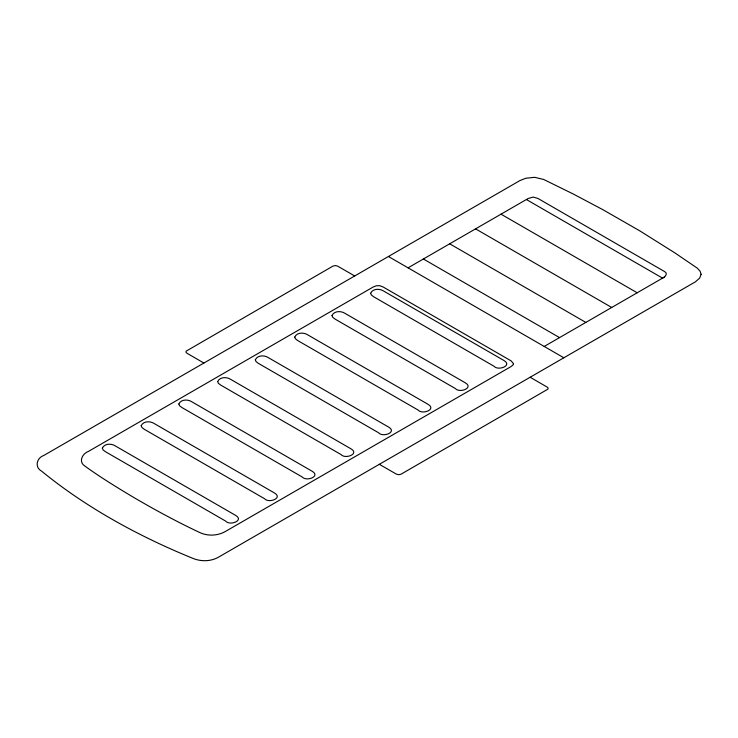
<?xml version="1.0" encoding="UTF-8"?>
<svg xmlns="http://www.w3.org/2000/svg" width="738" height="738" viewBox="0 0 738 738"><rect width="100%" height="100%" fill="white"/><g stroke="black" fill="none" stroke-linecap="round" stroke-linejoin="round"><path stroke-width="1.11" d="M544.21 346.454L662.549 278.134A24.502 14.142 0 0 0 662.945 277.894C665.731 276.934 668.111 272.875 664.292 271.399L537.956 198.457L533.196 197.083L528.233 198.457L408.059 267.839M664.292 277.119L662.945 277.894M526.397 199.518L662.549 278.134M501.019 214.168L637.18 292.783M475.567 228.863L611.719 307.478M449.682 243.808L585.843 322.423M423.372 259.001L559.533 337.607M388.419 256.501L563.85 357.792M354.71 275.966L337.552 266.086L335.264 265.56L333.022 266.067L186.068 351.205L185.985 352.229L186.991 353.262L203.909 363.031M530.142 377.247L547.107 387.053L548.085 388.087L547.937 389.138L400.965 474.239L398.788 474.719L396.5 474.193L379.332 464.313M701.1 274.268L699.633 278.143L695.371 281.851L219.232 556.747C211.151 561.701 200.801 561.839 192.221 558.085C164.122 546.627 136.696 533.473 110.405 518.297C86.263 504.358 63.081 488.713 41.494 471.065C34.335 467.172 36.752 457.791 43.8 455.466L519.939 180.57L525.853 178.245L534.635 177.314L543.721 179.482L573.195 193.974L602.909 209.703L639.791 230.856L674.956 252.94L697.262 268.125L700.076 271.132L701.1 274.268M513.519 363.696L512.947 365.07L511.047 366.565L226.225 531C218.642 535.64 208.955 536.406 200.745 532.993C177.747 522.255 155.395 510.115 133.486 497.301C116.908 487.394 100.396 477.292 84.75 465.973C78.21 461.767 82.37 453.538 88.403 451.435L373.225 286.99L376.398 285.744L379.766 285.707L383.04 286.934L511.139 360.891L513.519 363.696M102.342 448.178L103.071 449.885L105.368 451.656L225.717 521.139C229.859 526.056 244.499 520.484 235.643 515.41L115.414 445.992C111.512 443.317 104.39 443.344 102.342 448.178M141.179 425.752L141.908 427.459L144.205 429.239L264.555 498.722C268.697 503.574 283.327 498.15 274.481 492.984L154.251 423.566C150.321 420.891 143.357 420.937 141.179 425.697M178.827 404.018L179.555 405.725L181.852 407.496L302.202 476.979C306.335 481.849 321.002 476.397 312.137 471.25L191.898 401.832C187.987 399.147 180.893 399.193 178.827 404.018M217.664 381.592L218.393 383.299L220.69 385.079L341.039 454.562C345.181 459.46 359.821 453.916 350.965 448.824L230.736 379.406C226.824 376.74 219.804 376.767 217.673 381.537M255.32 359.858L256.04 361.565L258.346 363.336L378.686 432.819C382.837 437.735 397.468 432.164 388.622 427.09L268.392 357.672C264.49 354.996 257.359 355.024 255.32 359.858M294.748 337.1L295.468 338.797L297.765 340.578L418.114 410.06C422.265 414.94 436.896 409.442 428.049 404.323L307.82 334.904C303.918 332.238 296.879 332.266 294.748 337.035M331.999 315.587L332.727 317.294L335.024 319.065L455.374 388.548C459.525 393.465 474.147 387.884 465.3 382.819L345.07 313.401C341.168 310.726 334.037 310.753 331.999 315.587M370.642 293.281L371.362 294.979L373.659 296.759L494.008 366.242C498.141 371.113 512.809 365.642 503.943 360.504L383.705 291.095C379.784 288.42 372.801 288.457 370.642 293.217"/></g></svg>
